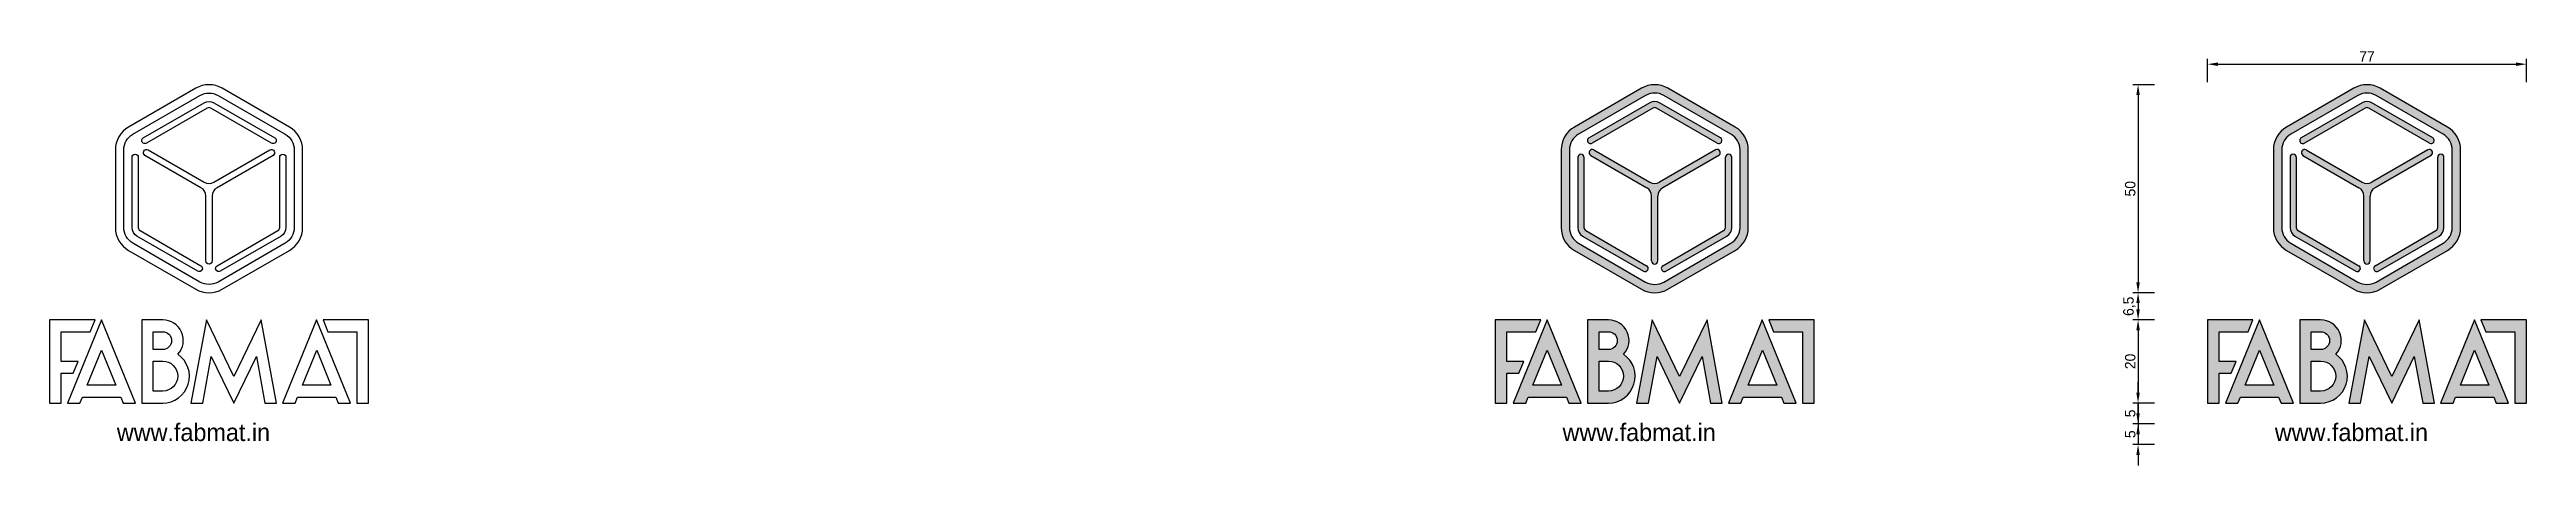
# Model space of a CAD drawing. Header units: millimetres. Extents: x 1362 to 1957, y 794 to 894.
import ezdxf

# ---------------------------------------------------------------- set-up
doc = ezdxf.new("R2010")
doc.units = ezdxf.units.MM
doc.layers.add('Layer1', color=7, linetype='Continuous')
doc.dimstyles.new('ISO-25', dxfattribs={"dimtxt": 2.5, "dimasz": 2.5, "dimexe": 1.25, "dimexo": 0.625, "dimtad": 1, "dimtxsty": 'Standard', "dimcen": 2.5, "dimadec": 0, "dimazin": 0, "dimtfac": 1, "dimtmove": 0, "dimatfit": 3, "dimfxl": 0, "dimarcsym": 0})

# ---------------------------------------------------------------- blocks, each defined once
blk = doc.blocks.new('*D50')
at = {"layer": 'Defpoints', "color": 0, "transparency": 16777216}
for p in [(1868.44, 885.66), (1863.9, 835.66), (1868.44, 835.66)]:
    blk.add_point(p, dxfattribs=at)
at = {"layer": 'Layer1', "color": 0, "lineweight": -2, "transparency": 16777216}
for p, q in [((1867.81, 885.66), (1862.65, 885.66)), ((1863.9, 883.16), (1863.9, 838.16)), ((1867.81, 835.66), (1862.65, 835.66))]:
    blk.add_line(p, q, dxfattribs=at)
at = {"layer": 'Layer1', "color": 0, "transparency": 16777216}
for points in [[(1863.48, 883.16), (1864.31, 883.16), (1863.9, 885.66)], [(1863.48, 838.16), (1864.31, 838.16), (1863.9, 835.66)]]:
    blk.add_solid(points, dxfattribs=at)
at = {"layer": 'Layer1', "color": 0, "transparency": 16777216, "insert": (1862.02, 860.66), "char_height": 2.5, "attachment_point": 5, "rotation": 90}
blk.add_mtext('50', dxfattribs=at)
blk = doc.blocks.new('*D51')
at = {"layer": 'Defpoints', "color": 0, "transparency": 16777216}
for p in [(1868.44, 835.66), (1863.9, 829.16), (1868.44, 829.16)]:
    blk.add_point(p, dxfattribs=at)
at = {"layer": 'Layer1', "color": 0, "lineweight": -2, "transparency": 16777216}
for p, q in [((1867.81, 835.66), (1862.65, 835.66)), ((1867.81, 829.16), (1862.65, 829.16)), ((1863.9, 833.16), (1863.9, 831.66))]:
    blk.add_line(p, q, dxfattribs=at)
at = {"layer": 'Layer1', "color": 0, "transparency": 16777216}
for points in [[(1863.48, 833.16), (1864.31, 833.16), (1863.9, 835.66)], [(1863.48, 831.66), (1864.31, 831.66), (1863.9, 829.16)]]:
    blk.add_solid(points, dxfattribs=at)
at = {"layer": 'Layer1', "color": 0, "transparency": 16777216, "insert": (1861.81, 832.41), "char_height": 2.5, "attachment_point": 5, "rotation": 90}
blk.add_mtext('6,5', dxfattribs=at)
blk = doc.blocks.new('*D52')
at = {"layer": 'Defpoints', "color": 0, "transparency": 16777216}
for p in [(1868.44, 829.16), (1863.9, 809.16), (1868.44, 809.16)]:
    blk.add_point(p, dxfattribs=at)
at = {"layer": 'Layer1', "color": 0, "lineweight": -2, "transparency": 16777216}
for p, q in [((1867.81, 829.16), (1862.65, 829.16)), ((1863.9, 826.66), (1863.9, 811.66)), ((1867.81, 809.16), (1862.65, 809.16))]:
    blk.add_line(p, q, dxfattribs=at)
at = {"layer": 'Layer1', "color": 0, "transparency": 16777216}
for points in [[(1863.48, 826.66), (1864.31, 826.66), (1863.9, 829.16)], [(1863.48, 811.66), (1864.31, 811.66), (1863.9, 809.16)]]:
    blk.add_solid(points, dxfattribs=at)
at = {"layer": 'Layer1', "color": 0, "transparency": 16777216, "insert": (1862.02, 819.16), "char_height": 2.5, "attachment_point": 5, "rotation": 90}
blk.add_mtext('20', dxfattribs=at)
blk = doc.blocks.new('*D55')
at = {"layer": 'Defpoints', "color": 0, "transparency": 16777216}
for p in [(1863.9, 804.16), (1868.44, 809.16), (1868.44, 804.16)]:
    blk.add_point(p, dxfattribs=at)
at = {"layer": 'Layer1', "color": 0, "lineweight": -2, "transparency": 16777216}
for p, q in [((1863.9, 811.66), (1863.9, 814.16)), ((1867.81, 809.16), (1862.65, 809.16)), ((1867.81, 804.16), (1862.65, 804.16)), ((1863.9, 809.16), (1863.9, 804.16)), ((1863.9, 801.66), (1863.9, 799.16))]:
    blk.add_line(p, q, dxfattribs=at)
at = {"layer": 'Layer1', "color": 0, "transparency": 16777216}
for points in [[(1863.48, 811.66), (1864.31, 811.66), (1863.9, 809.16)], [(1863.48, 801.66), (1864.31, 801.66), (1863.9, 804.16)]]:
    blk.add_solid(points, dxfattribs=at)
at = {"layer": 'Layer1', "color": 0, "transparency": 16777216, "insert": (1862.02, 806.66), "char_height": 2.5, "attachment_point": 5, "rotation": 90}
blk.add_mtext('5', dxfattribs=at)
blk = doc.blocks.new('*D56')
at = {"layer": 'Defpoints', "color": 0, "transparency": 16777216}
for p in [(1868.44, 804.16), (1863.9, 799.16), (1868.44, 799.16)]:
    blk.add_point(p, dxfattribs=at)
at = {"layer": 'Layer1', "color": 0, "lineweight": -2, "transparency": 16777216}
for p, q in [((1867.81, 804.16), (1862.65, 804.16)), ((1863.9, 806.66), (1863.9, 809.16)), ((1863.9, 804.16), (1863.9, 799.16)), ((1867.81, 799.16), (1862.65, 799.16)), ((1863.9, 796.66), (1863.9, 794.16))]:
    blk.add_line(p, q, dxfattribs=at)
at = {"layer": 'Layer1', "color": 0, "transparency": 16777216}
for points in [[(1863.48, 806.66), (1864.31, 806.66), (1863.9, 804.16)], [(1863.48, 796.66), (1864.31, 796.66), (1863.9, 799.16)]]:
    blk.add_solid(points, dxfattribs=at)
at = {"layer": 'Layer1', "color": 0, "transparency": 16777216, "insert": (1862.02, 801.66), "char_height": 2.5, "attachment_point": 5, "rotation": 90}
blk.add_mtext('5', dxfattribs=at)
blk = doc.blocks.new('*D57')
at = {"layer": 'Defpoints', "color": 0, "transparency": 16777216}
for p in [(1957.27, 890.59), (1880.59, 885.66), (1957.27, 885.66)]:
    blk.add_point(p, dxfattribs=at)
at = {"layer": 'Layer1', "color": 0, "lineweight": -2, "transparency": 16777216}
for p, q in [((1880.59, 886.28), (1880.59, 891.84)), ((1883.09, 890.59), (1954.77, 890.59)), ((1957.27, 886.28), (1957.27, 891.84))]:
    blk.add_line(p, q, dxfattribs=at)
at = {"layer": 'Layer1', "color": 0, "transparency": 16777216}
for points in [[(1883.09, 891.01), (1883.09, 890.17), (1880.59, 890.59)], [(1954.77, 891.01), (1954.77, 890.17), (1957.27, 890.59)]]:
    blk.add_solid(points, dxfattribs=at)
at = {"layer": 'Layer1', "color": 0, "transparency": 16777216, "insert": (1918.93, 892.46), "char_height": 2.5, "attachment_point": 5}
blk.add_mtext('77', dxfattribs=at)

msp = doc.modelspace()

# ---------------------------------------------------------------- hatches: boundary and pattern name
at = {"layer": 'Layer1', "true_color": 0x5d5d5d}
h = msp.add_hatch(color=251, dxfattribs=at)
h.dxf.hatch_style = 1
h.paths.add_polyline_path([(1750.875, 884.803, 0.2679492), (1744.516, 884.803), (1728.373, 875.483, 0.2679492), (1725.193, 869.976), (1725.193, 851.335, 0.2679492), (1728.373, 845.828), (1744.516, 836.507, 0.2679492), (1750.875, 836.507), (1767.019, 845.828, 0.2679492), (1770.198, 851.335), (1770.198, 869.976, 0.2679492), (1767.019, 875.483)])
h.paths.add_polyline_path([(1766.019, 873.751, -0.2679492), (1768.198, 869.976), (1768.198, 851.335, -0.2679492), (1766.019, 847.56), (1749.875, 838.239, -0.2679492), (1745.516, 838.239), (1729.373, 847.56, -0.2679492), (1727.193, 851.335), (1727.193, 869.976, -0.2679492), (1729.373, 873.751), (1745.516, 883.071, -0.2679492), (1749.875, 883.071)], flags=16)
h.paths.add_polyline_path([(1763.487, 872.903, -1), (1762.737, 871.604), (1748.125, 880.04, 0.2679492), (1747.266, 880.04), (1732.654, 871.604, -1), (1731.904, 872.903), (1746.516, 881.339, -0.2679492), (1748.875, 881.339)], flags=0)
h.paths.add_polyline_path([(1762.343, 869.978, -1), (1763.093, 868.679), (1749.625, 860.903, 0.2679492), (1748.446, 858.86), (1748.446, 843.308, -1), (1746.946, 843.308), (1746.946, 858.86, 0.2679492), (1745.766, 860.903), (1732.298, 868.679, -1), (1733.048, 869.978), (1746.516, 862.202, 0.2679492), (1748.875, 862.202)], flags=0)
h.paths.add_polyline_path([(1766.198, 868.207), (1766.198, 851.335, -0.2679492), (1765.019, 849.292), (1750.407, 840.855, -1), (1749.657, 842.155), (1764.269, 850.591, 0.2679492), (1764.698, 851.335), (1764.698, 868.207, -1)], flags=0)
h.paths.add_polyline_path([(1730.693, 868.207), (1730.693, 851.335, 0.2679492), (1731.123, 850.591), (1745.735, 842.155, -1), (1744.985, 840.855), (1730.373, 849.292, -0.2679492), (1729.193, 851.335), (1729.193, 868.207, -1)], flags=0)
h = msp.add_hatch(color=251, dxfattribs=at)
h.dxf.hatch_style = 1
h.paths.add_polyline_path([(1763.487, 872.903), (1748.875, 881.339, 0.2679492), (1746.516, 881.339), (1731.904, 872.903, 1), (1732.654, 871.604), (1747.266, 880.04, -0.2679492), (1748.125, 880.04), (1762.737, 871.604, 1)])
h = msp.add_hatch(color=251, dxfattribs=at)
h.dxf.hatch_style = 1
h.paths.add_polyline_path([(1922.112, 884.803, 0.2679492), (1915.752, 884.803), (1899.609, 875.483, 0.2679492), (1896.43, 869.976), (1896.43, 851.335, 0.2679492), (1899.609, 845.828), (1915.752, 836.507, 0.2679492), (1922.112, 836.507), (1938.255, 845.828, 0.2679492), (1941.435, 851.335), (1941.435, 869.976, 0.2679492), (1938.255, 875.483)])
h.paths.add_polyline_path([(1937.255, 873.751, -0.2679492), (1939.435, 869.976), (1939.435, 851.335, -0.2679492), (1937.255, 847.56), (1921.112, 838.239, -0.2679492), (1916.752, 838.239), (1900.609, 847.56, -0.2679492), (1898.43, 851.335), (1898.43, 869.976, -0.2679492), (1900.609, 873.751), (1916.752, 883.071, -0.2679492), (1921.112, 883.071)], flags=16)
h.paths.add_polyline_path([(1934.724, 872.903, -1), (1933.974, 871.604), (1919.362, 880.04, 0.2679492), (1918.502, 880.04), (1903.891, 871.604, -1), (1903.141, 872.903), (1917.752, 881.339, -0.2679492), (1920.112, 881.339)], flags=0)
h.paths.add_polyline_path([(1934.33, 868.679), (1920.862, 860.903, 0.2679492), (1919.682, 858.86), (1919.682, 843.308, -1), (1918.182, 843.308), (1918.182, 858.86, 0.2679492), (1917.002, 860.903), (1903.534, 868.679, -1), (1904.284, 869.978), (1917.752, 862.202, 0.2679492), (1920.112, 862.202), (1933.58, 869.978, -1)], flags=0)
h.paths.add_polyline_path([(1937.435, 868.207), (1937.435, 851.335, -0.2679492), (1936.255, 849.292), (1921.643, 840.855, -1), (1920.893, 842.155), (1935.505, 850.591, 0.2679492), (1935.935, 851.335), (1935.935, 868.207, -1)], flags=0)
h.paths.add_polyline_path([(1901.93, 868.207), (1901.93, 851.335, 0.2679492), (1902.359, 850.591), (1916.971, 842.155, -1), (1916.221, 840.855), (1901.609, 849.292, -0.2679492), (1900.43, 851.335), (1900.43, 868.207, -1)], flags=0)
h = msp.add_hatch(color=251, dxfattribs=at)
h.dxf.hatch_style = 1
h.paths.add_polyline_path([(1920.112, 881.339, 0.2679492), (1917.752, 881.339), (1903.141, 872.903, 1), (1903.891, 871.604), (1918.502, 880.04, -0.2679492), (1919.362, 880.04), (1933.974, 871.604, 1), (1934.724, 872.903)])
h = msp.add_hatch(color=251, dxfattribs=at)
h.dxf.hatch_style = 1
h.paths.add_polyline_path([(1763.093, 868.679, 1), (1762.343, 869.978), (1748.875, 862.202, -0.2679492), (1746.516, 862.202), (1733.048, 869.978, 1), (1732.298, 868.679), (1745.766, 860.903, -0.2679492), (1746.946, 858.86), (1746.946, 843.308, 1), (1748.446, 843.308), (1748.446, 858.86, -0.2679492), (1749.625, 860.903)])
h = msp.add_hatch(color=251, dxfattribs=at)
h.dxf.hatch_style = 1
h.paths.add_polyline_path([(1934.33, 868.679, 1), (1933.58, 869.978), (1920.112, 862.202, -0.2679492), (1917.752, 862.202), (1904.284, 869.978, 1), (1903.534, 868.679), (1917.002, 860.903, -0.2679492), (1918.182, 858.86), (1918.182, 843.308, 1), (1919.682, 843.308), (1919.682, 858.86, -0.2679492), (1920.862, 860.903)])
h = msp.add_hatch(color=251, dxfattribs=at)
h.dxf.hatch_style = 1
h.paths.add_polyline_path([(1729.193, 851.335, 0.2679492), (1730.373, 849.292), (1744.985, 840.855, 1), (1745.735, 842.155), (1731.123, 850.591, -0.2679492), (1730.693, 851.335), (1730.693, 868.207, 1), (1729.193, 868.207)])
h = msp.add_hatch(color=251, dxfattribs=at)
h.dxf.hatch_style = 1
h.paths.add_polyline_path([(1766.198, 868.207, 1), (1764.698, 868.207), (1764.698, 851.335, -0.2679492), (1764.269, 850.591), (1749.657, 842.155, 1), (1750.407, 840.855), (1765.019, 849.292, 0.2679492), (1766.198, 851.335)])
h = msp.add_hatch(color=251, dxfattribs=at)
h.dxf.hatch_style = 1
h.paths.add_polyline_path([(1901.93, 868.207, 1), (1900.43, 868.207), (1900.43, 851.335, 0.2679492), (1901.609, 849.292), (1916.221, 840.855, 1), (1916.971, 842.155), (1902.359, 850.591, -0.2679492), (1901.93, 851.335)])
h = msp.add_hatch(color=251, dxfattribs=at)
h.dxf.hatch_style = 1
h.paths.add_polyline_path([(1937.435, 868.207, 1), (1935.935, 868.207), (1935.935, 851.335, -0.2679492), (1935.505, 850.591), (1920.893, 842.155, 1), (1921.643, 840.855), (1936.255, 849.292, 0.2679492), (1937.435, 851.335)])
h = msp.add_hatch(color=251, dxfattribs=at)
h.dxf.hatch_style = 1
h.paths.add_polyline_path([(1721.833, 829.157), (1713.675, 809.157), (1716.671, 809.157), (1717.253, 810.585), (1726.458, 810.585), (1727.04, 809.157), (1729.991, 809.157)])
h.paths.add_polyline_path([(1725.292, 813.443), (1718.419, 813.443), (1721.856, 821.867)], flags=16)
h.paths.add_polyline_path([(1709.357, 809.157), (1712.132, 809.157), (1712.132, 816.3), (1715.045, 816.3), (1716.211, 819.157), (1712.132, 819.157), (1712.132, 826.3), (1719.124, 826.3), (1720.29, 829.157), (1709.357, 829.157)])
h.paths.add_polyline_path([(1731.534, 809.157), (1736.555, 809.157, 0.7345082), (1740.225, 820.864, 0.6510287), (1736.555, 829.157), (1731.534, 829.157)])
h.paths.add_polyline_path([(1734.308, 819.24), (1736.555, 819.24, -1), (1736.555, 812.014), (1734.308, 812.014)], flags=16)
h.paths.add_polyline_path([(1734.308, 822.014), (1734.308, 826.3), (1736.555, 826.3, -0.4142136), (1738.698, 824.157, -0.4142136), (1736.555, 822.014)], flags=16)
h.paths.add_polyline_path([(1748.244, 820.333), (1753.65, 809.157), (1759.074, 820.332), (1761.127, 809.157), (1763.948, 809.157), (1760.273, 829.157), (1753.654, 815.519), (1747.058, 829.157), (1743.352, 809.157), (1746.174, 809.157)])
h.paths.add_polyline_path([(1765.4, 809.157), (1768.396, 809.157), (1768.979, 810.585), (1778.183, 810.585), (1778.766, 809.157), (1781.717, 809.157), (1773.558, 829.157)])
h.paths.add_polyline_path([(1773.581, 821.867), (1777.018, 813.443), (1770.145, 813.443)], flags=16)
h.paths.add_polyline_path([(1786.034, 829.157), (1775.101, 829.157), (1776.267, 826.3), (1783.26, 826.3), (1783.26, 809.157), (1786.034, 809.157)])
h = msp.add_hatch(color=251, dxfattribs=at)
h.dxf.hatch_style = 1
h.paths.add_polyline_path([(1893.069, 829.157), (1884.911, 809.157), (1887.907, 809.157), (1888.49, 810.585), (1897.694, 810.585), (1898.277, 809.157), (1901.228, 809.157)])
h.paths.add_polyline_path([(1896.529, 813.443), (1889.656, 813.443), (1893.092, 821.867)], flags=16)
h.paths.add_polyline_path([(1880.594, 809.157), (1883.368, 809.157), (1883.368, 816.3), (1886.282, 816.3), (1887.447, 819.157), (1883.368, 819.157), (1883.368, 826.3), (1890.361, 826.3), (1891.527, 829.157), (1880.594, 829.157)])
h.paths.add_polyline_path([(1902.77, 809.157), (1907.792, 809.157, 0.7345082), (1911.461, 820.864, 0.6510287), (1907.792, 829.157), (1902.77, 829.157)])
h.paths.add_polyline_path([(1905.545, 819.24), (1907.792, 819.24, -1), (1907.792, 812.014), (1905.545, 812.014)], flags=16)
h.paths.add_polyline_path([(1905.545, 822.014), (1905.545, 826.3), (1907.792, 826.3, -0.4142136), (1909.934, 824.157, -0.4142136), (1907.792, 822.014)], flags=16)
h.paths.add_polyline_path([(1919.481, 820.333), (1924.886, 809.157), (1930.31, 820.332), (1932.364, 809.157), (1935.184, 809.157), (1931.509, 829.157), (1924.891, 815.519), (1918.294, 829.157), (1914.589, 809.157), (1917.41, 809.157)])
h.paths.add_polyline_path([(1936.637, 809.157), (1939.633, 809.157), (1940.216, 810.585), (1949.42, 810.585), (1950.003, 809.157), (1952.953, 809.157), (1944.795, 829.157)])
h.paths.add_polyline_path([(1944.818, 821.867), (1948.254, 813.443), (1941.381, 813.443)], flags=16)
h.paths.add_polyline_path([(1957.27, 829.157), (1946.338, 829.157), (1947.503, 826.3), (1954.496, 826.3), (1954.496, 809.157), (1957.27, 809.157)])

# ---------------------------------------------------------------- linework, layer by layer
at = {"layer": 'Layer1', "color": 251, "true_color": 0x5d5d5d}
for p, q in [((1733.048, 869.978), (1746.516, 862.202)), ((1762.343, 869.978), (1748.875, 862.202)), ((1904.284, 869.978), (1917.752, 862.202)), ((1933.58, 869.978), (1920.112, 862.202)), ((1732.298, 868.679), (1745.766, 860.903)), ((1763.093, 868.679), (1749.625, 860.903)), ((1903.534, 868.679), (1917.002, 860.903)), ((1934.33, 868.679), (1920.862, 860.903)), ((1746.946, 843.308), (1746.946, 858.86)), ((1748.446, 843.308), (1748.446, 858.86)), ((1918.182, 843.308), (1918.182, 858.86)), ((1919.682, 843.308), (1919.682, 858.86))]:
    msp.add_line(p, q, dxfattribs=at)
for points in [[(1419.456, 845.828, 0.2679492), (1422.636, 851.335), (1422.636, 869.976, 0.2679492), (1419.456, 875.483), (1403.313, 884.803, 0.2679492), (1396.953, 884.803), (1380.81, 875.483, 0.2679492), (1377.63, 869.976), (1377.63, 851.335, 0.2679492), (1380.81, 845.828), (1396.953, 836.507, 0.2679492), (1403.313, 836.507)], [(1397.953, 838.239), (1381.81, 847.56, -0.2679492), (1379.63, 851.335), (1379.63, 869.976, -0.2679492), (1381.81, 873.751), (1397.953, 883.071, -0.2679492), (1402.313, 883.071), (1418.456, 873.751, -0.2679492), (1420.636, 869.976), (1420.636, 851.335, -0.2679492), (1418.456, 847.56), (1402.313, 838.239, -0.2679492)], [(1415.175, 871.604), (1400.563, 880.04, 0.2679492), (1399.703, 880.04), (1385.091, 871.604, -1), (1384.341, 872.903), (1398.953, 881.339, -0.2679492), (1401.313, 881.339), (1415.925, 872.903, -1)], [(1728.373, 845.828), (1744.516, 836.507, 0.2679492), (1750.875, 836.507), (1767.019, 845.828, 0.2679492), (1770.198, 851.335), (1770.198, 869.976, 0.2679492), (1767.019, 875.483), (1750.875, 884.803, 0.2679492), (1744.516, 884.803), (1728.373, 875.483, 0.2679492), (1725.193, 869.976), (1725.193, 851.335, 0.2679492)], [(1729.373, 847.56), (1745.516, 838.239, 0.2679492), (1749.875, 838.239), (1766.019, 847.56, 0.2679492), (1768.198, 851.335), (1768.198, 869.976, 0.2679492), (1766.019, 873.751), (1749.875, 883.071, 0.2679492), (1745.516, 883.071), (1729.373, 873.751, 0.2679492), (1727.193, 869.976), (1727.193, 851.335, 0.2679492)], [(1899.609, 845.828), (1915.752, 836.507, 0.2679492), (1922.112, 836.507), (1938.255, 845.828, 0.2679492), (1941.435, 851.335), (1941.435, 869.976, 0.2679492), (1938.255, 875.483), (1922.112, 884.803, 0.2679492), (1915.752, 884.803), (1899.609, 875.483, 0.2679492), (1896.43, 869.976), (1896.43, 851.335, 0.2679492)], [(1900.609, 847.56), (1916.752, 838.239, 0.2679492), (1921.112, 838.239), (1937.255, 847.56, 0.2679492), (1939.435, 851.335), (1939.435, 869.976, 0.2679492), (1937.255, 873.751), (1921.112, 883.071, 0.2679492), (1916.752, 883.071), (1900.609, 873.751, 0.2679492), (1898.43, 869.976), (1898.43, 851.335, 0.2679492)], [(1399.383, 843.308), (1399.383, 858.86, 0.2679492), (1398.203, 860.903), (1384.735, 868.679, -1), (1385.485, 869.978), (1398.953, 862.202, 0.2679492), (1401.313, 862.202), (1414.781, 869.978, -1), (1415.531, 868.679), (1402.063, 860.903, 0.2679492), (1400.883, 858.86), (1400.883, 843.308, -1)], [(1397.422, 840.855), (1382.81, 849.292, -0.2679492), (1381.63, 851.335), (1381.63, 868.207, -1), (1383.13, 868.207), (1383.13, 851.335, 0.2679492), (1383.56, 850.591), (1398.172, 842.155, -1)], [(1402.094, 842.155), (1416.706, 850.591, 0.2679492), (1417.136, 851.335), (1417.136, 868.207, -1), (1418.636, 868.207), (1418.636, 851.335, -0.2679492), (1417.456, 849.292), (1402.844, 840.855, -1)], [(1392.662, 820.864, 0.6510287), (1388.992, 829.157), (1383.971, 829.157), (1383.971, 809.157), (1388.992, 809.157, 0.7345082)], [(1740.225, 820.864, 0.6510287), (1736.555, 829.157), (1731.534, 829.157), (1731.534, 809.157), (1736.555, 809.157, 0.7345082)], [(1911.461, 820.864, 0.6510287), (1907.792, 829.157), (1902.77, 829.157), (1902.77, 809.157), (1907.792, 809.157, 0.7345082)], [(1388.992, 822.014), (1386.746, 822.014), (1386.746, 826.3), (1388.992, 826.3, -0.4142136), (1391.135, 824.157, -0.4142136)], [(1734.308, 822.014), (1734.308, 826.3), (1736.555, 826.3, -0.4142136), (1738.698, 824.157, -0.4142136), (1736.555, 822.014)], [(1905.545, 822.014), (1905.545, 826.3), (1907.792, 826.3, -0.4142136), (1909.934, 824.157, -0.4142136), (1907.792, 822.014)], [(1388.992, 812.014), (1386.746, 812.014), (1386.746, 819.24), (1388.992, 819.24, -1)], [(1734.308, 819.24), (1736.555, 819.24), (1736.555, 819.24), (1736.555, 819.24), (1736.555, 819.24, -1), (1736.555, 812.014), (1734.308, 812.014)], [(1905.545, 819.24), (1907.792, 819.24), (1907.792, 819.24), (1907.792, 819.24), (1907.792, 819.24, -1), (1907.792, 812.014), (1905.545, 812.014)]]:
    msp.add_lwpolyline(points, format="xyb", close=True, dxfattribs=at)
for points in [[(1763.487, 872.903), (1748.875, 881.339, 0.2679492), (1746.516, 881.339), (1731.904, 872.903)], [(1934.724, 872.903), (1920.112, 881.339, 0.2679492), (1917.752, 881.339), (1903.141, 872.903)], [(1762.737, 871.604), (1748.125, 880.04, 0.2679492), (1747.266, 880.04), (1732.654, 871.604)], [(1933.974, 871.604), (1919.362, 880.04, 0.2679492), (1918.502, 880.04), (1903.891, 871.604)], [(1729.193, 868.207), (1729.193, 851.335, 0.2679492), (1730.373, 849.292), (1744.985, 840.855)], [(1730.693, 868.207), (1730.693, 851.335, 0.2679492), (1731.123, 850.591), (1745.735, 842.155)], [(1749.657, 842.155), (1764.269, 850.591, 0.2679492), (1764.698, 851.335), (1764.698, 868.207)], [(1750.407, 840.855), (1765.019, 849.292, 0.2679492), (1766.198, 851.335), (1766.198, 868.207)], [(1900.43, 868.207), (1900.43, 851.335, 0.2679492), (1901.609, 849.292), (1916.221, 840.855)], [(1901.93, 868.207), (1901.93, 851.335, 0.2679492), (1902.359, 850.591), (1916.971, 842.155)], [(1920.893, 842.155), (1935.505, 850.591, 0.2679492), (1935.935, 851.335), (1935.935, 868.207)], [(1921.643, 840.855), (1936.255, 849.292, 0.2679492), (1937.435, 851.335), (1937.435, 868.207)]]:
    msp.add_lwpolyline(points, format="xyb", dxfattribs=at)
for points in [[(1364.569, 816.3), (1367.483, 816.3), (1368.648, 819.157), (1364.569, 819.157), (1364.569, 826.3), (1371.562, 826.3), (1372.727, 829.157), (1361.795, 829.157), (1361.795, 809.157), (1364.569, 809.157)], [(1374.27, 829.157), (1366.112, 809.157), (1369.108, 809.157), (1369.691, 810.585), (1378.895, 810.585), (1379.478, 809.157), (1382.428, 809.157)], [(1400.681, 820.333), (1406.087, 809.157), (1411.511, 820.332), (1413.564, 809.157), (1416.385, 809.157), (1412.71, 829.157), (1406.091, 815.519), (1399.495, 829.157), (1395.789, 809.157), (1398.611, 809.157)], [(1425.996, 829.157), (1417.838, 809.157), (1420.834, 809.157), (1421.417, 810.585), (1430.621, 810.585), (1431.203, 809.157), (1434.154, 809.157)], [(1438.471, 829.157), (1427.539, 829.157), (1428.704, 826.3), (1435.697, 826.3), (1435.697, 809.157), (1438.471, 809.157)], [(1716.211, 819.157), (1712.132, 819.157), (1712.132, 826.3), (1719.124, 826.3), (1720.29, 829.157), (1709.357, 829.157), (1709.357, 809.157), (1712.132, 809.157), (1712.132, 816.3), (1715.045, 816.3)], [(1721.833, 829.157), (1713.675, 809.157), (1716.671, 809.157), (1717.253, 810.585), (1726.458, 810.585), (1727.04, 809.157), (1729.991, 809.157)], [(1760.273, 829.157), (1753.654, 815.519), (1747.058, 829.157), (1743.352, 809.157), (1746.174, 809.157), (1748.244, 820.333), (1753.65, 809.157), (1759.074, 820.332), (1761.127, 809.157), (1763.948, 809.157)], [(1773.558, 829.157), (1765.4, 809.157), (1768.396, 809.157), (1768.979, 810.585), (1778.183, 810.585), (1778.766, 809.157), (1781.717, 809.157)], [(1786.034, 829.157), (1786.034, 829.157), (1786.034, 829.157), (1775.101, 829.157), (1776.267, 826.3), (1783.26, 826.3), (1783.26, 809.157), (1786.034, 809.157)], [(1887.447, 819.157), (1883.368, 819.157), (1883.368, 826.3), (1890.361, 826.3), (1891.527, 829.157), (1880.594, 829.157), (1880.594, 809.157), (1883.368, 809.157), (1883.368, 816.3), (1886.282, 816.3)], [(1893.069, 829.157), (1884.911, 809.157), (1887.907, 809.157), (1888.49, 810.585), (1897.694, 810.585), (1898.277, 809.157), (1901.228, 809.157)], [(1931.509, 829.157), (1924.891, 815.519), (1918.294, 829.157), (1914.589, 809.157), (1917.41, 809.157), (1919.481, 820.333), (1924.886, 809.157), (1930.31, 820.332), (1932.364, 809.157), (1935.184, 809.157)], [(1944.795, 829.157), (1936.637, 809.157), (1939.633, 809.157), (1940.216, 810.585), (1949.42, 810.585), (1950.003, 809.157), (1952.953, 809.157)], [(1957.27, 829.157), (1957.27, 829.157), (1957.27, 829.157), (1946.338, 829.157), (1947.503, 826.3), (1954.496, 826.3), (1954.496, 809.157), (1957.27, 809.157)], [(1370.856, 813.443), (1374.293, 821.867), (1377.729, 813.443)], [(1426.019, 821.867), (1429.455, 813.443), (1422.582, 813.443)], [(1725.292, 813.443), (1718.419, 813.443), (1721.856, 821.867)], [(1773.581, 821.867), (1777.018, 813.443), (1770.145, 813.443)], [(1896.529, 813.443), (1889.656, 813.443), (1893.092, 821.867)], [(1944.818, 821.867), (1948.254, 813.443), (1941.381, 813.443)]]:
    msp.add_lwpolyline(points, close=True, dxfattribs=at)
for centre, radius, start, end in [((1732.279, 872.253), 0.75, 120, 300), ((1732.673, 869.329), 0.75, 60, 240), ((1762.718, 869.329), 0.75, 300, 120), ((1763.112, 872.253), 0.75, 240, 60), ((1903.516, 872.253), 0.75, 120, 300), ((1903.909, 869.329), 0.75, 60, 240), ((1933.955, 869.329), 0.75, 300, 120), ((1934.349, 872.253), 0.75, 240, 60), ((1729.943, 868.207), 0.75, 0, 180), ((1765.448, 868.207), 0.75, 0, 180), ((1901.18, 868.207), 0.75, 0, 180), ((1936.685, 868.207), 0.75, 0, 180), ((1744.586, 858.86), 2.36, 0, 60), ((1747.696, 864.246), 2.36, 240, 300), ((1750.805, 858.86), 2.36, 120, 180), ((1915.823, 858.86), 2.36, 0, 60), ((1918.932, 864.246), 2.36, 240, 300), ((1922.042, 858.86), 2.36, 120, 180), ((1745.36, 841.505), 0.75, 240, 60), ((1747.696, 843.308), 0.75, 180, 360), ((1750.032, 841.505), 0.75, 120, 300), ((1916.596, 841.505), 0.75, 240, 60), ((1918.932, 843.308), 0.75, 180, 360), ((1921.268, 841.505), 0.75, 120, 300)]:
    msp.add_arc(centre, radius, start, end, dxfattribs=at)

# ---------------------------------------------------------------- texts
at = {"layer": 'Layer1', "color": 251, "true_color": 0x5d5d5d, "char_height": 4.20062, "attachment_point": 1}
for insert in [(1361.795, 804.215), (1709.357, 804.215), (1880.594, 804.215)]:
    msp.add_mtext_dynamic_manual_height_columns('\\pi16.182;{\\fAqua Grotesque|b0|i0|c0|p2;www.fabmat.in}', width=76.67633, gutter_width=12.5, heights=[0], dxfattribs=dict(at, insert=insert))

# ---------------------------------------------------------------- dimensions: what is measured, and where the dimension line sits
at = {"layer": 'Layer1', "color": 251, "true_color": 0x5d5d5d}
dim = msp.add_linear_dim(base=(1957.27, 890.589), p1=(1880.594, 885.655), p2=(1957.27, 885.655), text='77', dimstyle='ISO-25', dxfattribs=at)
dim.commit()
dim.dimension.update_dxf_attribs({"geometry": '*D57', "text_midpoint": (1918.932, 892.464)})
for base, p1, p2, picture, middle in [((1863.898, 835.655), (1868.436, 885.655), (1868.436, 835.655), '*D50', (1862.023, 860.655)), ((1863.898, 809.157), (1868.436, 829.157), (1868.436, 809.157), '*D52', (1862.023, 819.157)), ((1863.898, 804.157), (1868.436, 809.157), (1868.436, 804.157), '*D55', (1862.023, 806.657)), ((1863.898, 799.157), (1868.436, 804.157), (1868.436, 799.157), '*D56', (1862.023, 801.657))]:
    dim = msp.add_linear_dim(base=base, p1=p1, p2=p2, angle=90, dimstyle='ISO-25', dxfattribs=at)
    dim.commit()
    dim.dimension.update_dxf_attribs({"geometry": picture, "text_midpoint": middle})
dim = msp.add_linear_dim(base=(1863.898, 829.157), p1=(1868.436, 835.655), p2=(1868.436, 829.157), angle=90, dimstyle='ISO-25', dxfattribs=at)
dim.commit()
dim.dimension.update_dxf_attribs({"geometry": '*D51', "text_midpoint": (1863.898, 832.406), "dimtype": 160})

doc.saveas('drawing.dxf')
